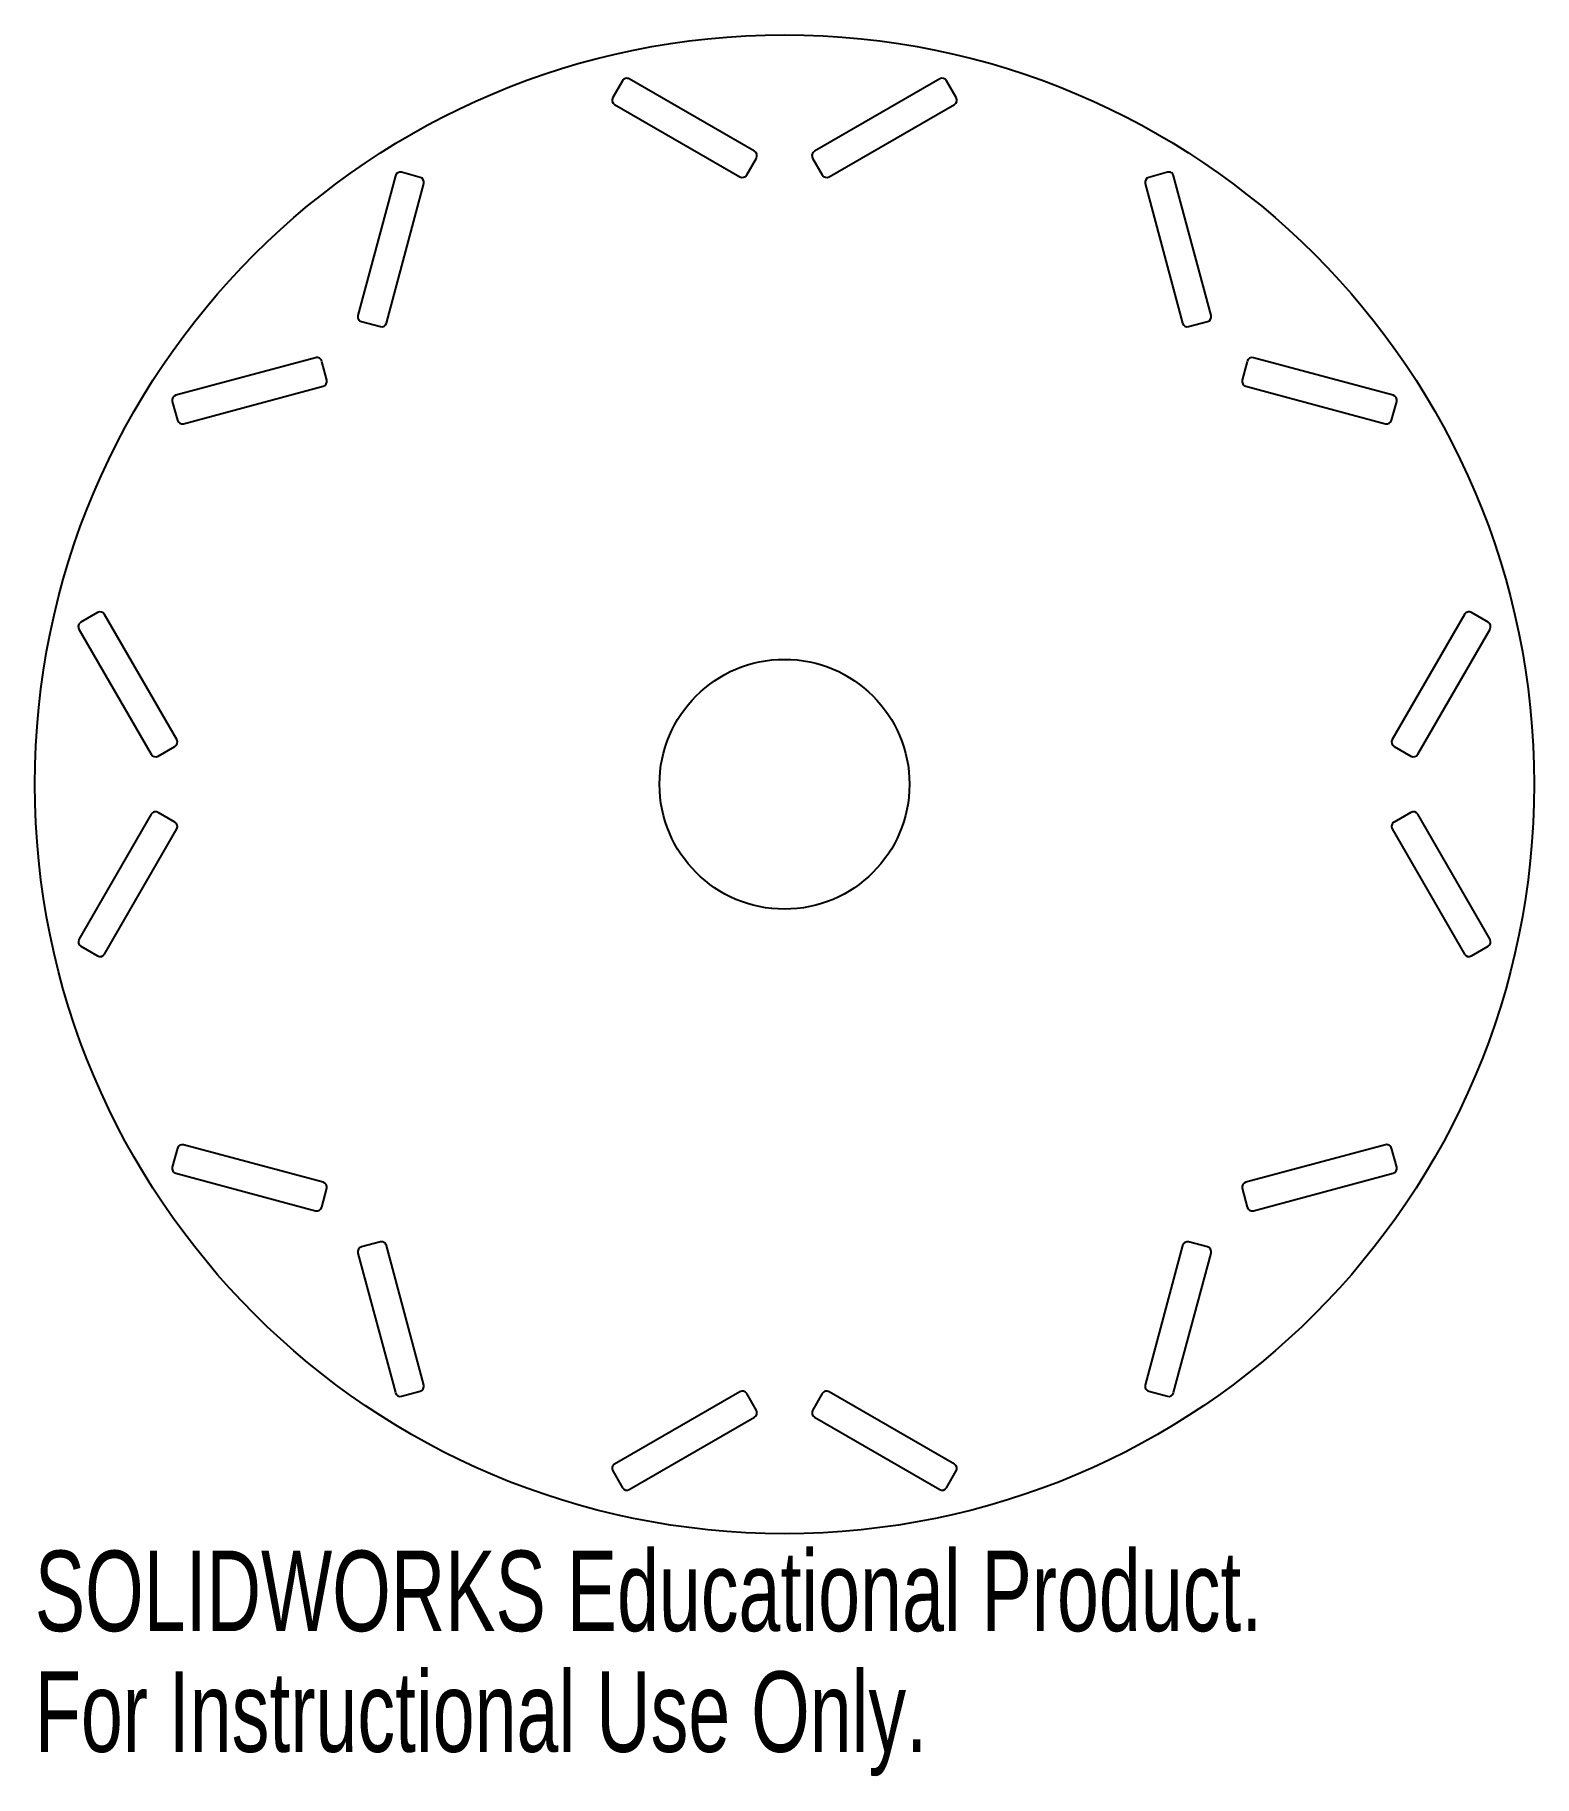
# Model space of a CAD drawing. Header units: millimetres. Extents: x -45 to 45, y -60 to 45.
import ezdxf

# ---------------------------------------------------------------- set-up
doc = ezdxf.new("R2010")
doc.units = ezdxf.units.MM
doc.styles.add('SLDTEXTSTYLE0', font='TXT', dxfattribs={"width": 0.7})

msp = doc.modelspace()

# ---------------------------------------------------------------- linework, layer by layer
at = {"color": 7, "linetype": 'Continuous', "lineweight": 25}
for p, q in [((-9.73, 42.24), (-10.31, 41.23)), ((-1.8, 38.01), (-9.32, 42.35)), ((9.32, 42.35), (1.8, 38.01)), ((10.31, 41.23), (9.73, 42.24)), ((-10.2, 40.82), (-2.68, 36.48)), ((2.68, 36.48), (10.2, 40.82)), ((-21.86, 36.44), (-22.99, 36.75)), ((-2.27, 36.59), (-1.69, 37.6)), ((1.69, 37.6), (2.27, 36.59)), ((22.99, 36.75), (21.86, 36.44)), ((-23.36, 36.53), (-25.61, 28.15)), ((-23.9, 27.69), (-21.65, 36.08)), ((21.65, 36.08), (23.9, 27.69)), ((25.61, 28.15), (23.36, 36.53)), ((-25.39, 27.78), (-24.26, 27.48)), ((24.26, 27.48), (25.39, 27.78)), ((-28.15, 25.61), (-36.53, 23.36)), ((-27.48, 24.26), (-27.78, 25.39)), ((27.78, 25.39), (27.48, 24.26)), ((36.53, 23.36), (28.15, 25.61)), ((-36.08, 21.65), (-27.69, 23.9)), ((27.69, 23.9), (36.08, 21.65)), ((-36.75, 22.99), (-36.44, 21.86)), ((36.44, 21.86), (36.75, 22.99)), ((-41.23, 10.31), (-42.24, 9.73)), ((-36.48, 2.68), (-40.82, 10.2)), ((40.82, 10.2), (36.48, 2.68)), ((42.24, 9.73), (41.23, 10.31)), ((-42.35, 9.32), (-38.01, 1.8)), ((38.01, 1.8), (42.35, 9.32)), ((-37.6, 1.69), (-36.59, 2.27)), ((36.59, 2.27), (37.6, 1.69)), ((-38.01, -1.8), (-42.35, -9.32)), ((-36.59, -2.27), (-37.6, -1.69)), ((37.6, -1.69), (36.59, -2.27)), ((42.35, -9.32), (38.01, -1.8)), ((-40.82, -10.2), (-36.48, -2.68)), ((36.48, -2.68), (40.82, -10.2)), ((-42.24, -9.73), (-41.23, -10.31)), ((41.23, -10.31), (42.24, -9.73)), ((-36.44, -21.86), (-36.75, -22.99)), ((-27.69, -23.9), (-36.08, -21.65)), ((36.08, -21.65), (27.69, -23.9)), ((36.75, -22.99), (36.44, -21.86)), ((-36.53, -23.36), (-28.15, -25.61)), ((28.15, -25.61), (36.53, -23.36)), ((-27.78, -25.39), (-27.48, -24.26)), ((27.48, -24.26), (27.78, -25.39)), ((-25.61, -28.15), (-23.36, -36.53)), ((-24.26, -27.48), (-25.39, -27.78)), ((-21.65, -36.08), (-23.9, -27.69)), ((23.9, -27.69), (21.65, -36.08)), ((23.36, -36.53), (25.61, -28.15)), ((25.39, -27.78), (24.26, -27.48)), ((-22.99, -36.75), (-21.86, -36.44)), ((-2.68, -36.48), (-10.2, -40.82)), ((-1.69, -37.6), (-2.27, -36.59)), ((2.27, -36.59), (1.69, -37.6)), ((10.2, -40.82), (2.68, -36.48)), ((21.86, -36.44), (22.99, -36.75)), ((-9.32, -42.35), (-1.8, -38.01)), ((1.8, -38.01), (9.32, -42.35)), ((-10.31, -41.23), (-9.73, -42.24)), ((9.73, -42.24), (10.31, -41.23))]:
    msp.add_line(p, q, dxfattribs=at)
for radius in [45, 7.5]:
    msp.add_circle((0, 0), radius, dxfattribs=at)
for centre, start, end in [((-9.47, 42.09), 60, 150), ((9.47, 42.09), 30, 120), ((-10.05, 41.08), 150, 240), ((10.05, 41.08), 300, 30), ((-1.95, 37.75), 330, 60), ((1.95, 37.75), 120, 210), ((-23.07, 36.46), 75, 165), ((23.07, 36.46), 15, 105), ((-21.94, 36.15), 345, 75), ((-2.53, 36.74), 240, 330), ((2.53, 36.74), 210, 300), ((21.94, 36.15), 105, 195), ((-25.32, 28.07), 165, 255), ((-24.19, 27.77), 255, 345), ((24.19, 27.77), 195, 285), ((25.32, 28.07), 285, 15), ((-28.07, 25.32), 15, 105), ((28.07, 25.32), 75, 165), ((-27.77, 24.19), 285, 15), ((27.77, 24.19), 165, 255), ((-36.46, 23.07), 105, 195), ((36.46, 23.07), 345, 75), ((-36.15, 21.94), 195, 285), ((36.15, 21.94), 255, 345), ((-42.09, 9.47), 120, 210), ((-41.08, 10.05), 30, 120), ((41.08, 10.05), 60, 150), ((42.09, 9.47), 330, 60), ((-36.74, 2.53), 300, 30), ((36.74, 2.53), 150, 240), ((-37.75, 1.95), 210, 300), ((37.75, 1.95), 240, 330), ((-37.75, -1.95), 60, 150), ((37.75, -1.95), 30, 120), ((-36.74, -2.53), 330, 60), ((36.74, -2.53), 120, 210), ((-42.09, -9.47), 150, 240), ((42.09, -9.47), 300, 30), ((-41.08, -10.05), 240, 330), ((41.08, -10.05), 210, 300), ((-36.15, -21.94), 75, 165), ((36.15, -21.94), 15, 105), ((-36.46, -23.07), 165, 255), ((36.46, -23.07), 285, 15), ((-27.77, -24.19), 345, 75), ((27.77, -24.19), 105, 195), ((-28.07, -25.32), 255, 345), ((28.07, -25.32), 195, 285), ((-25.32, -28.07), 105, 195), ((-24.19, -27.77), 15, 105), ((24.19, -27.77), 75, 165), ((25.32, -28.07), 345, 75), ((-23.07, -36.46), 195, 285), ((-21.94, -36.15), 285, 15), ((-2.53, -36.74), 30, 120), ((2.53, -36.74), 60, 150), ((21.94, -36.15), 165, 255), ((23.07, -36.46), 255, 345), ((-1.95, -37.75), 300, 30), ((1.95, -37.75), 150, 240), ((-10.05, -41.08), 120, 210), ((10.05, -41.08), 330, 60), ((-9.47, -42.09), 210, 300), ((9.47, -42.09), 240, 330)]:
    msp.add_arc(centre, 0.3, start, end, dxfattribs=at)

# ---------------------------------------------------------------- texts
at = {"color": 7, "linetype": 'Continuous', "char_height": 4.8336, "attachment_point": 1, "style": 'SLDTEXTSTYLE0'}
for s, insert in [('SOLIDWORKS Educational Product.', (-45, -46.02)), ('For Instructional Use Only.', (-45, -53.27))]:
    msp.add_mtext(s, dxfattribs=dict(at, insert=insert))

doc.saveas('drawing.dxf')
